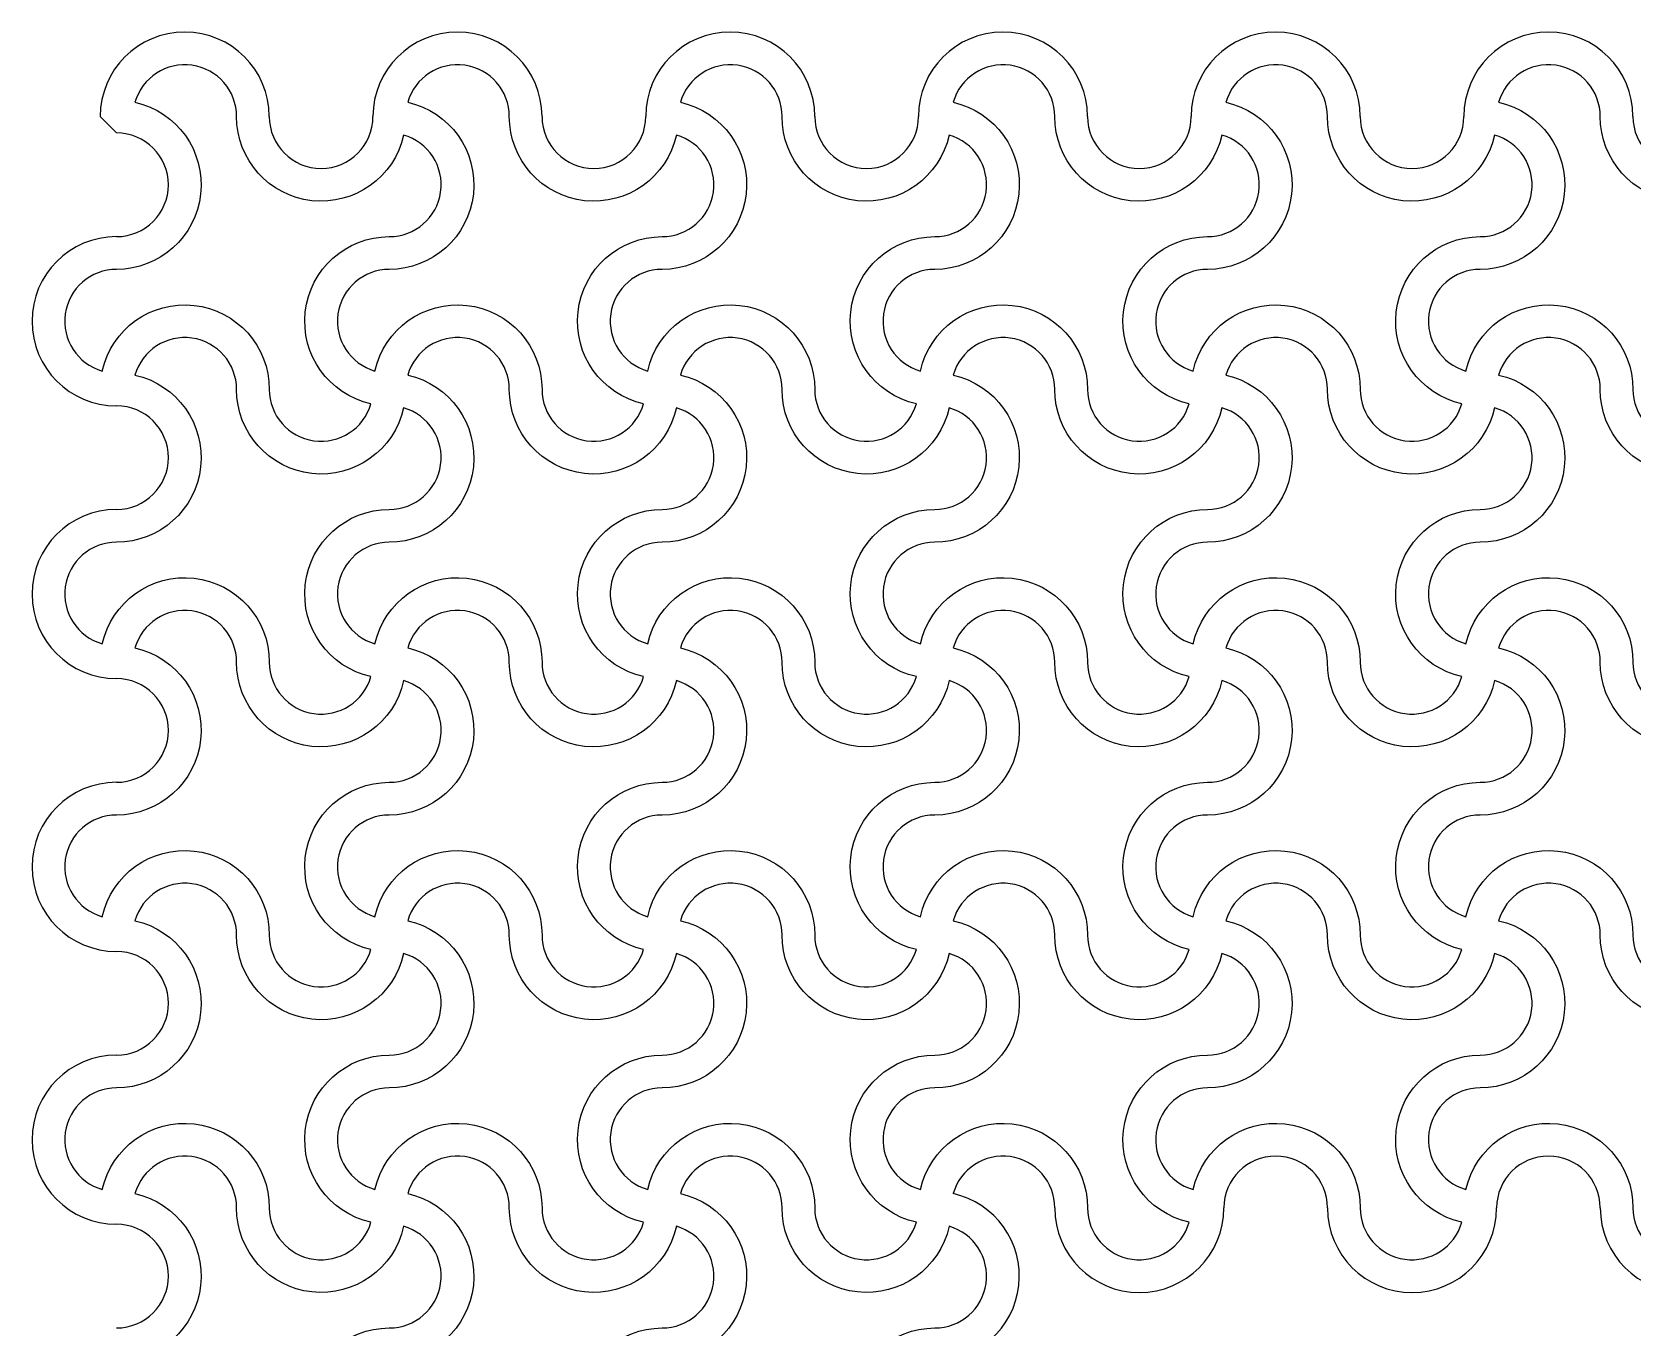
# Model space of a CAD drawing. Header units: millimetres. Extents: x 24 to 345, y 12 to 201.
# Drawn here: x 65.871 to 68.219, y 45.718 to 47.618 of the extents above; entities that cross this region are included whole.
import ezdxf

# ---------------------------------------------------------------- set-up
doc = ezdxf.new("R2010")
doc.units = ezdxf.units.MM
doc.header["$MEASUREMENT"] = 0
doc.layers.add('5th metal (rf+ground)', color=240, linetype='Continuous')

msp = doc.modelspace()

# ---------------------------------------------------------------- linework, layer by layer
at = {"layer": '5th metal (rf+ground)'}
msp.add_line((65.9713, 47.49421), (65.9953, 47.47021), dxfattribs=at)
msp.add_line((65.9713, 47.49421), (65.9953, 47.47021), dxfattribs=at)
msp.add_line((65.9713, 47.49421), (65.9953, 47.47021), dxfattribs=at)
msp.add_line((65.9713, 47.49421), (65.9953, 47.47021), dxfattribs=at)
for points in [[(66.41633, 47.46724, -0.8959788), (66.1713, 47.49421, 0.8687853), (66.02227, 47.51524, -0.8959788), (65.9953, 47.27021, 0.8687853), (65.97427, 47.12118, -0.8959788), (66.2193, 47.09421, 0.8687853), (66.36833, 47.07318, -0.8959788), (66.3953, 47.31821, 0.8687853)], [(66.41633, 47.46724, -0.8959788), (66.1713, 47.49421, 0.8687853), (66.02227, 47.51524, -0.8959788), (65.9953, 47.27021, 0.8687853), (65.97427, 47.12118, -0.8959788), (66.2193, 47.09421, 0.8687853), (66.36833, 47.07318, -0.8959788), (66.3953, 47.31821, 0.8687853)], [(66.41633, 47.46724, -0.8959788), (66.1713, 47.49421, 0.8687853), (66.02227, 47.51524, -0.8959788), (65.9953, 47.27021, 0.8687853), (65.97427, 47.12118, -0.8959788), (66.2193, 47.09421, 0.8687853), (66.36833, 47.07318, -0.8959788), (66.3953, 47.31821, 0.8687853)], [(66.41633, 47.46724, -0.8959788), (66.1713, 47.49421, 0.8687853), (66.02227, 47.51524, -0.8959788), (65.9953, 47.27021, 0.8687853), (65.97427, 47.12118, -0.8959788), (66.2193, 47.09421, 0.8687853), (66.36833, 47.07318, -0.8959788), (66.3953, 47.31821, 0.8687853)], [(66.81633, 47.46724, -0.8959788), (66.5713, 47.49421, 0.8687853), (66.42227, 47.51524, -0.8959788), (66.3953, 47.27021, 0.8687853), (66.37427, 47.12118, -0.8959788), (66.6193, 47.09421, 0.8687853), (66.76833, 47.07318, -0.8959788), (66.7953, 47.31821, 0.8687853)], [(66.81633, 47.46724, -0.8959788), (66.5713, 47.49421, 0.8687853), (66.42227, 47.51524, -0.8959788), (66.3953, 47.27021, 0.8687853), (66.37427, 47.12118, -0.8959788), (66.6193, 47.09421, 0.8687853), (66.76833, 47.07318, -0.8959788), (66.7953, 47.31821, 0.8687853)], [(66.81633, 47.46724, -0.8959788), (66.5713, 47.49421, 0.8687853), (66.42227, 47.51524, -0.8959788), (66.3953, 47.27021, 0.8687853), (66.37427, 47.12118, -0.8959788), (66.6193, 47.09421, 0.8687853), (66.76833, 47.07318, -0.8959788), (66.7953, 47.31821, 0.8687853)], [(66.81633, 47.46724, -0.8959788), (66.5713, 47.49421, 0.8687853), (66.42227, 47.51524, -0.8959788), (66.3953, 47.27021, 0.8687853), (66.37427, 47.12118, -0.8959788), (66.6193, 47.09421, 0.8687853), (66.76833, 47.07318, -0.8959788), (66.7953, 47.31821, 0.8687853)], [(67.21633, 47.46724, -0.8959788), (66.9713, 47.49421, 0.8687853), (66.82227, 47.51524, -0.8959788), (66.7953, 47.27021, 0.8687853), (66.77427, 47.12118, -0.8959788), (67.0193, 47.09421, 0.8687853), (67.16833, 47.07318, -0.8959788), (67.1953, 47.31821, 0.8687853)], [(67.21633, 47.46724, -0.8959788), (66.9713, 47.49421, 0.8687853), (66.82227, 47.51524, -0.8959788), (66.7953, 47.27021, 0.8687853), (66.77427, 47.12118, -0.8959788), (67.0193, 47.09421, 0.8687853), (67.16833, 47.07318, -0.8959788), (67.1953, 47.31821, 0.8687853)], [(67.21633, 47.46724, -0.8959788), (66.9713, 47.49421, 0.8687853), (66.82227, 47.51524, -0.8959788), (66.7953, 47.27021, 0.8687853), (66.77427, 47.12118, -0.8959788), (67.0193, 47.09421, 0.8687853), (67.16833, 47.07318, -0.8959788), (67.1953, 47.31821, 0.8687853)], [(67.21633, 47.46724, -0.8959788), (66.9713, 47.49421, 0.8687853), (66.82227, 47.51524, -0.8959788), (66.7953, 47.27021, 0.8687853), (66.77427, 47.12118, -0.8959788), (67.0193, 47.09421, 0.8687853), (67.16833, 47.07318, -0.8959788), (67.1953, 47.31821, 0.8687853)], [(67.61633, 47.46724, -0.8959788), (67.3713, 47.49421, 0.8687853), (67.22227, 47.51524, -0.8959788), (67.1953, 47.27021, 0.8687853), (67.17427, 47.12118, -0.8959788), (67.4193, 47.09421, 0.8687853), (67.56833, 47.07318, -0.8959788), (67.5953, 47.31821, 0.8687853)], [(67.61633, 47.46724, -0.8959788), (67.3713, 47.49421, 0.8687853), (67.22227, 47.51524, -0.8959788), (67.1953, 47.27021, 0.8687853), (67.17427, 47.12118, -0.8959788), (67.4193, 47.09421, 0.8687853), (67.56833, 47.07318, -0.8959788), (67.5953, 47.31821, 0.8687853)], [(67.61633, 47.46724, -0.8959788), (67.3713, 47.49421, 0.8687853), (67.22227, 47.51524, -0.8959788), (67.1953, 47.27021, 0.8687853), (67.17427, 47.12118, -0.8959788), (67.4193, 47.09421, 0.8687853), (67.56833, 47.07318, -0.8959788), (67.5953, 47.31821, 0.8687853)], [(67.61633, 47.46724, -0.8959788), (67.3713, 47.49421, 0.8687853), (67.22227, 47.51524, -0.8959788), (67.1953, 47.27021, 0.8687853), (67.17427, 47.12118, -0.8959788), (67.4193, 47.09421, 0.8687853), (67.56833, 47.07318, -0.8959788), (67.5953, 47.31821, 0.8687853)], [(68.01633, 47.46724, -0.8959788), (67.7713, 47.49421, 0.8687853), (67.62227, 47.51524, -0.8959788), (67.5953, 47.27021, 0.8687853), (67.57427, 47.12118, -0.8959788), (67.8193, 47.09421, 0.8687853), (67.96833, 47.07318, -0.8959788), (67.9953, 47.31821, 0.8687853)], [(68.01633, 47.46724, -0.8959788), (67.7713, 47.49421, 0.8687853), (67.62227, 47.51524, -0.8959788), (67.5953, 47.27021, 0.8687853), (67.57427, 47.12118, -0.8959788), (67.8193, 47.09421, 0.8687853), (67.96833, 47.07318, -0.8959788), (67.9953, 47.31821, 0.8687853)], [(68.01633, 47.46724, -0.8959788), (67.7713, 47.49421, 0.8687853), (67.62227, 47.51524, -0.8959788), (67.5953, 47.27021, 0.8687853), (67.57427, 47.12118, -0.8959788), (67.8193, 47.09421, 0.8687853), (67.96833, 47.07318, -0.8959788), (67.9953, 47.31821, 0.8687853)], [(68.01633, 47.46724, -0.8959788), (67.7713, 47.49421, 0.8687853), (67.62227, 47.51524, -0.8959788), (67.5953, 47.27021, 0.8687853), (67.57427, 47.12118, -0.8959788), (67.8193, 47.09421, 0.8687853), (67.96833, 47.07318, -0.8959788), (67.9953, 47.31821, 0.8687853)], [(68.41633, 47.46724, -0.8959788), (68.1713, 47.49421, 0.8687853), (68.02227, 47.51524, -0.8959788), (67.9953, 47.27021, 0.8687853), (67.97427, 47.12118, -0.8959788), (68.2193, 47.09421, 0.8687853), (68.36833, 47.07318, -0.8959788), (68.3953, 47.31821, 0.8687853)], [(68.41633, 47.46724, -0.8959788), (68.1713, 47.49421, 0.8687853), (68.02227, 47.51524, -0.8959788), (67.9953, 47.27021, 0.8687853), (67.97427, 47.12118, -0.8959788), (68.2193, 47.09421, 0.8687853), (68.36833, 47.07318, -0.8959788), (68.3953, 47.31821, 0.8687853)], [(68.41633, 47.46724, -0.8959788), (68.1713, 47.49421, 0.8687853), (68.02227, 47.51524, -0.8959788), (67.9953, 47.27021, 0.8687853), (67.97427, 47.12118, -0.8959788), (68.2193, 47.09421, 0.8687853), (68.36833, 47.07318, -0.8959788), (68.3953, 47.31821, 0.8687853)], [(68.41633, 47.46724, -0.8959788), (68.1713, 47.49421, 0.8687853), (68.02227, 47.51524, -0.8959788), (67.9953, 47.27021, 0.8687853), (67.97427, 47.12118, -0.8959788), (68.2193, 47.09421, 0.8687853), (68.36833, 47.07318, -0.8959788), (68.3953, 47.31821, 0.8687853)], [(66.41633, 47.06724, -0.8959788), (66.1713, 47.09421, 0.8687853), (66.02227, 47.11524, -0.8959788), (65.9953, 46.87021, 0.8687853), (65.97427, 46.72118, -0.8959788), (66.2193, 46.69421, 0.8687853), (66.36833, 46.67318, -0.8959788), (66.3953, 46.91821, 0.8687853)], [(66.41633, 47.06724, -0.8959788), (66.1713, 47.09421, 0.8687853), (66.02227, 47.11524, -0.8959788), (65.9953, 46.87021, 0.8687853), (65.97427, 46.72118, -0.8959788), (66.2193, 46.69421, 0.8687853), (66.36833, 46.67318, -0.8959788), (66.3953, 46.91821, 0.8687853)], [(66.41633, 47.06724, -0.8959788), (66.1713, 47.09421, 0.8687853), (66.02227, 47.11524, -0.8959788), (65.9953, 46.87021, 0.8687853), (65.97427, 46.72118, -0.8959788), (66.2193, 46.69421, 0.8687853), (66.36833, 46.67318, -0.8959788), (66.3953, 46.91821, 0.8687853)], [(66.41633, 47.06724, -0.8959788), (66.1713, 47.09421, 0.8687853), (66.02227, 47.11524, -0.8959788), (65.9953, 46.87021, 0.8687853), (65.97427, 46.72118, -0.8959788), (66.2193, 46.69421, 0.8687853), (66.36833, 46.67318, -0.8959788), (66.3953, 46.91821, 0.8687853)], [(66.81633, 47.06724, -0.8959788), (66.5713, 47.09421, 0.8687853), (66.42227, 47.11524, -0.8959788), (66.3953, 46.87021, 0.8687853), (66.37427, 46.72118, -0.8959788), (66.6193, 46.69421, 0.8687853), (66.76833, 46.67318, -0.8959788), (66.7953, 46.91821, 0.8687853)], [(66.81633, 47.06724, -0.8959788), (66.5713, 47.09421, 0.8687853), (66.42227, 47.11524, -0.8959788), (66.3953, 46.87021, 0.8687853), (66.37427, 46.72118, -0.8959788), (66.6193, 46.69421, 0.8687853), (66.76833, 46.67318, -0.8959788), (66.7953, 46.91821, 0.8687853)], [(66.81633, 47.06724, -0.8959788), (66.5713, 47.09421, 0.8687853), (66.42227, 47.11524, -0.8959788), (66.3953, 46.87021, 0.8687853), (66.37427, 46.72118, -0.8959788), (66.6193, 46.69421, 0.8687853), (66.76833, 46.67318, -0.8959788), (66.7953, 46.91821, 0.8687853)], [(66.81633, 47.06724, -0.8959788), (66.5713, 47.09421, 0.8687853), (66.42227, 47.11524, -0.8959788), (66.3953, 46.87021, 0.8687853), (66.37427, 46.72118, -0.8959788), (66.6193, 46.69421, 0.8687853), (66.76833, 46.67318, -0.8959788), (66.7953, 46.91821, 0.8687853)], [(67.21633, 47.06724, -0.8959788), (66.9713, 47.09421, 0.8687853), (66.82227, 47.11524, -0.8959788), (66.7953, 46.87021, 0.8687853), (66.77427, 46.72118, -0.8959788), (67.0193, 46.69421, 0.8687853), (67.16833, 46.67318, -0.8959788), (67.1953, 46.91821, 0.8687853)], [(67.21633, 47.06724, -0.8959788), (66.9713, 47.09421, 0.8687853), (66.82227, 47.11524, -0.8959788), (66.7953, 46.87021, 0.8687853), (66.77427, 46.72118, -0.8959788), (67.0193, 46.69421, 0.8687853), (67.16833, 46.67318, -0.8959788), (67.1953, 46.91821, 0.8687853)], [(67.21633, 47.06724, -0.8959788), (66.9713, 47.09421, 0.8687853), (66.82227, 47.11524, -0.8959788), (66.7953, 46.87021, 0.8687853), (66.77427, 46.72118, -0.8959788), (67.0193, 46.69421, 0.8687853), (67.16833, 46.67318, -0.8959788), (67.1953, 46.91821, 0.8687853)], [(67.21633, 47.06724, -0.8959788), (66.9713, 47.09421, 0.8687853), (66.82227, 47.11524, -0.8959788), (66.7953, 46.87021, 0.8687853), (66.77427, 46.72118, -0.8959788), (67.0193, 46.69421, 0.8687853), (67.16833, 46.67318, -0.8959788), (67.1953, 46.91821, 0.8687853)], [(67.61633, 47.06724, -0.8959788), (67.3713, 47.09421, 0.8687853), (67.22227, 47.11524, -0.8959788), (67.1953, 46.87021, 0.8687853), (67.17427, 46.72118, -0.8959788), (67.4193, 46.69421, 0.8687853), (67.56833, 46.67318, -0.8959788), (67.5953, 46.91821, 0.8687853)], [(67.61633, 47.06724, -0.8959788), (67.3713, 47.09421, 0.8687853), (67.22227, 47.11524, -0.8959788), (67.1953, 46.87021, 0.8687853), (67.17427, 46.72118, -0.8959788), (67.4193, 46.69421, 0.8687853), (67.56833, 46.67318, -0.8959788), (67.5953, 46.91821, 0.8687853)], [(67.61633, 47.06724, -0.8959788), (67.3713, 47.09421, 0.8687853), (67.22227, 47.11524, -0.8959788), (67.1953, 46.87021, 0.8687853), (67.17427, 46.72118, -0.8959788), (67.4193, 46.69421, 0.8687853), (67.56833, 46.67318, -0.8959788), (67.5953, 46.91821, 0.8687853)], [(67.61633, 47.06724, -0.8959788), (67.3713, 47.09421, 0.8687853), (67.22227, 47.11524, -0.8959788), (67.1953, 46.87021, 0.8687853), (67.17427, 46.72118, -0.8959788), (67.4193, 46.69421, 0.8687853), (67.56833, 46.67318, -0.8959788), (67.5953, 46.91821, 0.8687853)], [(68.01633, 47.06724, -0.8959788), (67.7713, 47.09421, 0.8687853), (67.62227, 47.11524, -0.8959788), (67.5953, 46.87021, 0.8687853), (67.57427, 46.72118, -0.8959788), (67.8193, 46.69421, 0.8687853), (67.96833, 46.67318, -0.8959788), (67.9953, 46.91821, 0.8687853)], [(68.01633, 47.06724, -0.8959788), (67.7713, 47.09421, 0.8687853), (67.62227, 47.11524, -0.8959788), (67.5953, 46.87021, 0.8687853), (67.57427, 46.72118, -0.8959788), (67.8193, 46.69421, 0.8687853), (67.96833, 46.67318, -0.8959788), (67.9953, 46.91821, 0.8687853)], [(68.01633, 47.06724, -0.8959788), (67.7713, 47.09421, 0.8687853), (67.62227, 47.11524, -0.8959788), (67.5953, 46.87021, 0.8687853), (67.57427, 46.72118, -0.8959788), (67.8193, 46.69421, 0.8687853), (67.96833, 46.67318, -0.8959788), (67.9953, 46.91821, 0.8687853)], [(68.01633, 47.06724, -0.8959788), (67.7713, 47.09421, 0.8687853), (67.62227, 47.11524, -0.8959788), (67.5953, 46.87021, 0.8687853), (67.57427, 46.72118, -0.8959788), (67.8193, 46.69421, 0.8687853), (67.96833, 46.67318, -0.8959788), (67.9953, 46.91821, 0.8687853)], [(68.41633, 47.06724, -0.8959788), (68.1713, 47.09421, 0.8687853), (68.02227, 47.11524, -0.8959788), (67.9953, 46.87021, 0.8687853), (67.97427, 46.72118, -0.8959788), (68.2193, 46.69421, 0.8687853), (68.36833, 46.67318, -0.8959788), (68.3953, 46.91821, 0.8687853)], [(68.41633, 47.06724, -0.8959788), (68.1713, 47.09421, 0.8687853), (68.02227, 47.11524, -0.8959788), (67.9953, 46.87021, 0.8687853), (67.97427, 46.72118, -0.8959788), (68.2193, 46.69421, 0.8687853), (68.36833, 46.67318, -0.8959788), (68.3953, 46.91821, 0.8687853)], [(68.41633, 47.06724, -0.8959788), (68.1713, 47.09421, 0.8687853), (68.02227, 47.11524, -0.8959788), (67.9953, 46.87021, 0.8687853), (67.97427, 46.72118, -0.8959788), (68.2193, 46.69421, 0.8687853), (68.36833, 46.67318, -0.8959788), (68.3953, 46.91821, 0.8687853)], [(68.41633, 47.06724, -0.8959788), (68.1713, 47.09421, 0.8687853), (68.02227, 47.11524, -0.8959788), (67.9953, 46.87021, 0.8687853), (67.97427, 46.72118, -0.8959788), (68.2193, 46.69421, 0.8687853), (68.36833, 46.67318, -0.8959788), (68.3953, 46.91821, 0.8687853)], [(66.41633, 46.66724, -0.8959788), (66.1713, 46.69421, 0.8687853), (66.02227, 46.71524, -0.8959788), (65.9953, 46.47021, 0.8687853), (65.97427, 46.32118, -0.8959788), (66.2193, 46.29421, 0.8687853), (66.36833, 46.27318, -0.8959788), (66.3953, 46.51821, 0.8687853)], [(66.41633, 46.66724, -0.8959788), (66.1713, 46.69421, 0.8687853), (66.02227, 46.71524, -0.8959788), (65.9953, 46.47021, 0.8687853), (65.97427, 46.32118, -0.8959788), (66.2193, 46.29421, 0.8687853), (66.36833, 46.27318, -0.8959788), (66.3953, 46.51821, 0.8687853)], [(66.41633, 46.66724, -0.8959788), (66.1713, 46.69421, 0.8687853), (66.02227, 46.71524, -0.8959788), (65.9953, 46.47021, 0.8687853), (65.97427, 46.32118, -0.8959788), (66.2193, 46.29421, 0.8687853), (66.36833, 46.27318, -0.8959788), (66.3953, 46.51821, 0.8687853)], [(66.41633, 46.66724, -0.8959788), (66.1713, 46.69421, 0.8687853), (66.02227, 46.71524, -0.8959788), (65.9953, 46.47021, 0.8687853), (65.97427, 46.32118, -0.8959788), (66.2193, 46.29421, 0.8687853), (66.36833, 46.27318, -0.8959788), (66.3953, 46.51821, 0.8687853)], [(66.81633, 46.66724, -0.8959788), (66.5713, 46.69421, 0.8687853), (66.42227, 46.71524, -0.8959788), (66.3953, 46.47021, 0.8687853), (66.37427, 46.32118, -0.8959788), (66.6193, 46.29421, 0.8687853), (66.76833, 46.27318, -0.8959788), (66.7953, 46.51821, 0.8687853)], [(66.81633, 46.66724, -0.8959788), (66.5713, 46.69421, 0.8687853), (66.42227, 46.71524, -0.8959788), (66.3953, 46.47021, 0.8687853), (66.37427, 46.32118, -0.8959788), (66.6193, 46.29421, 0.8687853), (66.76833, 46.27318, -0.8959788), (66.7953, 46.51821, 0.8687853)], [(66.81633, 46.66724, -0.8959788), (66.5713, 46.69421, 0.8687853), (66.42227, 46.71524, -0.8959788), (66.3953, 46.47021, 0.8687853), (66.37427, 46.32118, -0.8959788), (66.6193, 46.29421, 0.8687853), (66.76833, 46.27318, -0.8959788), (66.7953, 46.51821, 0.8687853)], [(66.81633, 46.66724, -0.8959788), (66.5713, 46.69421, 0.8687853), (66.42227, 46.71524, -0.8959788), (66.3953, 46.47021, 0.8687853), (66.37427, 46.32118, -0.8959788), (66.6193, 46.29421, 0.8687853), (66.76833, 46.27318, -0.8959788), (66.7953, 46.51821, 0.8687853)], [(67.21633, 46.66724, -0.8959788), (66.9713, 46.69421, 0.8687853), (66.82227, 46.71524, -0.8959788), (66.7953, 46.47021, 0.8687853), (66.77427, 46.32118, -0.8959788), (67.0193, 46.29421, 0.8687853), (67.16833, 46.27318, -0.8959788), (67.1953, 46.51821, 0.8687853)], [(67.21633, 46.66724, -0.8959788), (66.9713, 46.69421, 0.8687853), (66.82227, 46.71524, -0.8959788), (66.7953, 46.47021, 0.8687853), (66.77427, 46.32118, -0.8959788), (67.0193, 46.29421, 0.8687853), (67.16833, 46.27318, -0.8959788), (67.1953, 46.51821, 0.8687853)], [(67.21633, 46.66724, -0.8959788), (66.9713, 46.69421, 0.8687853), (66.82227, 46.71524, -0.8959788), (66.7953, 46.47021, 0.8687853), (66.77427, 46.32118, -0.8959788), (67.0193, 46.29421, 0.8687853), (67.16833, 46.27318, -0.8959788), (67.1953, 46.51821, 0.8687853)], [(67.21633, 46.66724, -0.8959788), (66.9713, 46.69421, 0.8687853), (66.82227, 46.71524, -0.8959788), (66.7953, 46.47021, 0.8687853), (66.77427, 46.32118, -0.8959788), (67.0193, 46.29421, 0.8687853), (67.16833, 46.27318, -0.8959788), (67.1953, 46.51821, 0.8687853)], [(67.61633, 46.66724, -0.8959788), (67.3713, 46.69421, 0.8687853), (67.22227, 46.71524, -0.8959788), (67.1953, 46.47021, 0.8687853), (67.17427, 46.32118, -0.8959788), (67.4193, 46.29421, 0.8687853), (67.56833, 46.27318, -0.8959788), (67.5953, 46.51821, 0.8687853)], [(67.61633, 46.66724, -0.8959788), (67.3713, 46.69421, 0.8687853), (67.22227, 46.71524, -0.8959788), (67.1953, 46.47021, 0.8687853), (67.17427, 46.32118, -0.8959788), (67.4193, 46.29421, 0.8687853), (67.56833, 46.27318, -0.8959788), (67.5953, 46.51821, 0.8687853)], [(67.61633, 46.66724, -0.8959788), (67.3713, 46.69421, 0.8687853), (67.22227, 46.71524, -0.8959788), (67.1953, 46.47021, 0.8687853), (67.17427, 46.32118, -0.8959788), (67.4193, 46.29421, 0.8687853), (67.56833, 46.27318, -0.8959788), (67.5953, 46.51821, 0.8687853)], [(67.61633, 46.66724, -0.8959788), (67.3713, 46.69421, 0.8687853), (67.22227, 46.71524, -0.8959788), (67.1953, 46.47021, 0.8687853), (67.17427, 46.32118, -0.8959788), (67.4193, 46.29421, 0.8687853), (67.56833, 46.27318, -0.8959788), (67.5953, 46.51821, 0.8687853)], [(68.01633, 46.66724, -0.8959788), (67.7713, 46.69421, 0.8687853), (67.62227, 46.71524, -0.8959788), (67.5953, 46.47021, 0.8687853), (67.57427, 46.32118, -0.8959788), (67.8193, 46.29421, 0.8687853), (67.96833, 46.27318, -0.8959788), (67.9953, 46.51821, 0.8687853)], [(68.01633, 46.66724, -0.8959788), (67.7713, 46.69421, 0.8687853), (67.62227, 46.71524, -0.8959788), (67.5953, 46.47021, 0.8687853), (67.57427, 46.32118, -0.8959788), (67.8193, 46.29421, 0.8687853), (67.96833, 46.27318, -0.8959788), (67.9953, 46.51821, 0.8687853)], [(68.01633, 46.66724, -0.8959788), (67.7713, 46.69421, 0.8687853), (67.62227, 46.71524, -0.8959788), (67.5953, 46.47021, 0.8687853), (67.57427, 46.32118, -0.8959788), (67.8193, 46.29421, 0.8687853), (67.96833, 46.27318, -0.8959788), (67.9953, 46.51821, 0.8687853)], [(68.01633, 46.66724, -0.8959788), (67.7713, 46.69421, 0.8687853), (67.62227, 46.71524, -0.8959788), (67.5953, 46.47021, 0.8687853), (67.57427, 46.32118, -0.8959788), (67.8193, 46.29421, 0.8687853), (67.96833, 46.27318, -0.8959788), (67.9953, 46.51821, 0.8687853)], [(68.41633, 46.66724, -0.8959788), (68.1713, 46.69421, 0.8687853), (68.02227, 46.71524, -0.8959788), (67.9953, 46.47021, 0.8687853), (67.97427, 46.32118, -0.8959788), (68.2193, 46.29421, 0.8687853), (68.36833, 46.27318, -0.8959788), (68.3953, 46.51821, 0.8687853)], [(68.41633, 46.66724, -0.8959788), (68.1713, 46.69421, 0.8687853), (68.02227, 46.71524, -0.8959788), (67.9953, 46.47021, 0.8687853), (67.97427, 46.32118, -0.8959788), (68.2193, 46.29421, 0.8687853), (68.36833, 46.27318, -0.8959788), (68.3953, 46.51821, 0.8687853)], [(68.41633, 46.66724, -0.8959788), (68.1713, 46.69421, 0.8687853), (68.02227, 46.71524, -0.8959788), (67.9953, 46.47021, 0.8687853), (67.97427, 46.32118, -0.8959788), (68.2193, 46.29421, 0.8687853), (68.36833, 46.27318, -0.8959788), (68.3953, 46.51821, 0.8687853)], [(68.41633, 46.66724, -0.8959788), (68.1713, 46.69421, 0.8687853), (68.02227, 46.71524, -0.8959788), (67.9953, 46.47021, 0.8687853), (67.97427, 46.32118, -0.8959788), (68.2193, 46.29421, 0.8687853), (68.36833, 46.27318, -0.8959788), (68.3953, 46.51821, 0.8687853)], [(66.41633, 46.26724, -0.8959788), (66.1713, 46.29421, 0.8687853), (66.02227, 46.31524, -0.8959788), (65.9953, 46.07021, 0.8687853), (65.97427, 45.92118, -0.8959788), (66.2193, 45.89421, 0.8687853), (66.36833, 45.87318, -0.8959788), (66.3953, 46.11821, 0.8687853)], [(66.41633, 46.26724, -0.8959788), (66.1713, 46.29421, 0.8687853), (66.02227, 46.31524, -0.8959788), (65.9953, 46.07021, 0.8687853), (65.97427, 45.92118, -0.8959788), (66.2193, 45.89421, 0.8687853), (66.36833, 45.87318, -0.8959788), (66.3953, 46.11821, 0.8687853)], [(66.41633, 46.26724, -0.8959788), (66.1713, 46.29421, 0.8687853), (66.02227, 46.31524, -0.8959788), (65.9953, 46.07021, 0.8687853), (65.97427, 45.92118, -0.8959788), (66.2193, 45.89421, 0.8687853), (66.36833, 45.87318, -0.8959788), (66.3953, 46.11821, 0.8687853)], [(66.41633, 46.26724, -0.8959788), (66.1713, 46.29421, 0.8687853), (66.02227, 46.31524, -0.8959788), (65.9953, 46.07021, 0.8687853), (65.97427, 45.92118, -0.8959788), (66.2193, 45.89421, 0.8687853), (66.36833, 45.87318, -0.8959788), (66.3953, 46.11821, 0.8687853)], [(66.81633, 46.26724, -0.8959788), (66.5713, 46.29421, 0.8687853), (66.42227, 46.31524, -0.8959788), (66.3953, 46.07021, 0.8687853), (66.37427, 45.92118, -0.8959788), (66.6193, 45.89421, 0.8687853), (66.76833, 45.87318, -0.8959788), (66.7953, 46.11821, 0.8687853)], [(66.81633, 46.26724, -0.8959788), (66.5713, 46.29421, 0.8687853), (66.42227, 46.31524, -0.8959788), (66.3953, 46.07021, 0.8687853), (66.37427, 45.92118, -0.8959788), (66.6193, 45.89421, 0.8687853), (66.76833, 45.87318, -0.8959788), (66.7953, 46.11821, 0.8687853)], [(66.81633, 46.26724, -0.8959788), (66.5713, 46.29421, 0.8687853), (66.42227, 46.31524, -0.8959788), (66.3953, 46.07021, 0.8687853), (66.37427, 45.92118, -0.8959788), (66.6193, 45.89421, 0.8687853), (66.76833, 45.87318, -0.8959788), (66.7953, 46.11821, 0.8687853)], [(66.81633, 46.26724, -0.8959788), (66.5713, 46.29421, 0.8687853), (66.42227, 46.31524, -0.8959788), (66.3953, 46.07021, 0.8687853), (66.37427, 45.92118, -0.8959788), (66.6193, 45.89421, 0.8687853), (66.76833, 45.87318, -0.8959788), (66.7953, 46.11821, 0.8687853)], [(67.21633, 46.26724, -0.8959788), (66.9713, 46.29421, 0.8687853), (66.82227, 46.31524, -0.8959788), (66.7953, 46.07021, 0.8687853), (66.77427, 45.92118, -0.8959788), (67.0193, 45.89421, 0.8687853), (67.16833, 45.87318, -0.8959788), (67.1953, 46.11821, 0.8687853)], [(67.21633, 46.26724, -0.8959788), (66.9713, 46.29421, 0.8687853), (66.82227, 46.31524, -0.8959788), (66.7953, 46.07021, 0.8687853), (66.77427, 45.92118, -0.8959788), (67.0193, 45.89421, 0.8687853), (67.16833, 45.87318, -0.8959788), (67.1953, 46.11821, 0.8687853)], [(67.21633, 46.26724, -0.8959788), (66.9713, 46.29421, 0.8687853), (66.82227, 46.31524, -0.8959788), (66.7953, 46.07021, 0.8687853), (66.77427, 45.92118, -0.8959788), (67.0193, 45.89421, 0.8687853), (67.16833, 45.87318, -0.8959788), (67.1953, 46.11821, 0.8687853)], [(67.21633, 46.26724, -0.8959788), (66.9713, 46.29421, 0.8687853), (66.82227, 46.31524, -0.8959788), (66.7953, 46.07021, 0.8687853), (66.77427, 45.92118, -0.8959788), (67.0193, 45.89421, 0.8687853), (67.16833, 45.87318, -0.8959788), (67.1953, 46.11821, 0.8687853)], [(67.61633, 46.26724, -0.8959788), (67.3713, 46.29421, 0.8687853), (67.22227, 46.31524, -0.8959788), (67.1953, 46.07021, 0.8687853), (67.17427, 45.92118, -0.8959788), (67.4193, 45.89421, 0.8687853), (67.56833, 45.87318, -0.8959788), (67.5953, 46.11821, 0.8687853)], [(67.61633, 46.26724, -0.8959788), (67.3713, 46.29421, 0.8687853), (67.22227, 46.31524, -0.8959788), (67.1953, 46.07021, 0.8687853), (67.17427, 45.92118, -0.8959788), (67.4193, 45.89421, 0.8687853), (67.56833, 45.87318, -0.8959788), (67.5953, 46.11821, 0.8687853)], [(67.61633, 46.26724, -0.8959788), (67.3713, 46.29421, 0.8687853), (67.22227, 46.31524, -0.8959788), (67.1953, 46.07021, 0.8687853), (67.17427, 45.92118, -0.8959788), (67.4193, 45.89421, 0.8687853), (67.56833, 45.87318, -0.8959788), (67.5953, 46.11821, 0.8687853)], [(67.61633, 46.26724, -0.8959788), (67.3713, 46.29421, 0.8687853), (67.22227, 46.31524, -0.8959788), (67.1953, 46.07021, 0.8687853), (67.17427, 45.92118, -0.8959788), (67.4193, 45.89421, 0.8687853), (67.56833, 45.87318, -0.8959788), (67.5953, 46.11821, 0.8687853)], [(68.01633, 46.26724, -0.8959788), (67.7713, 46.29421, 0.8687853), (67.62227, 46.31524, -0.8959788), (67.5953, 46.07021, 0.8687853), (67.57427, 45.92118, -0.8959788), (67.8193, 45.89421, 0.8687853), (67.96833, 45.87318, -0.8959788), (67.9953, 46.11821, 0.8687853)], [(68.01633, 46.26724, -0.8959788), (67.7713, 46.29421, 0.8687853), (67.62227, 46.31524, -0.8959788), (67.5953, 46.07021, 0.8687853), (67.57427, 45.92118, -0.8959788), (67.8193, 45.89421, 0.8687853), (67.96833, 45.87318, -0.8959788), (67.9953, 46.11821, 0.8687853)], [(68.01633, 46.26724, -0.8959788), (67.7713, 46.29421, 0.8687853), (67.62227, 46.31524, -0.8959788), (67.5953, 46.07021, 0.8687853), (67.57427, 45.92118, -0.8959788), (67.8193, 45.89421, 0.8687853), (67.96833, 45.87318, -0.8959788), (67.9953, 46.11821, 0.8687853)], [(68.01633, 46.26724, -0.8959788), (67.7713, 46.29421, 0.8687853), (67.62227, 46.31524, -0.8959788), (67.5953, 46.07021, 0.8687853), (67.57427, 45.92118, -0.8959788), (67.8193, 45.89421, 0.8687853), (67.96833, 45.87318, -0.8959788), (67.9953, 46.11821, 0.8687853)], [(68.41633, 46.26724, -0.8959788), (68.1713, 46.29421, 0.8687853), (68.02227, 46.31524, -0.8959788), (67.9953, 46.07021, 0.8687853), (67.97427, 45.92118, -0.8959788), (68.2193, 45.89421, 0.8687853), (68.36833, 45.87318, -0.8959788), (68.3953, 46.11821, 0.8687853)], [(68.41633, 46.26724, -0.8959788), (68.1713, 46.29421, 0.8687853), (68.02227, 46.31524, -0.8959788), (67.9953, 46.07021, 0.8687853), (67.97427, 45.92118, -0.8959788), (68.2193, 45.89421, 0.8687853), (68.36833, 45.87318, -0.8959788), (68.3953, 46.11821, 0.8687853)], [(68.41633, 46.26724, -0.8959788), (68.1713, 46.29421, 0.8687853), (68.02227, 46.31524, -0.8959788), (67.9953, 46.07021, 0.8687853), (67.97427, 45.92118, -0.8959788), (68.2193, 45.89421, 0.8687853), (68.36833, 45.87318, -0.8959788), (68.3953, 46.11821, 0.8687853)], [(68.41633, 46.26724, -0.8959788), (68.1713, 46.29421, 0.8687853), (68.02227, 46.31524, -0.8959788), (67.9953, 46.07021, 0.8687853), (67.97427, 45.92118, -0.8959788), (68.2193, 45.89421, 0.8687853), (68.36833, 45.87318, -0.8959788), (68.3953, 46.11821, 0.8687853)], [(66.41633, 45.86724, -0.8959788), (66.1713, 45.89421, 0.8687853), (66.02227, 45.91524, -0.8959788), (65.9953, 45.67021, 0.8687853), (65.97427, 45.52118, -0.8959788), (66.2193, 45.49421, 0.8687853), (66.36833, 45.47318, -0.8959788), (66.3953, 45.71821, 0.8687853)], [(66.41633, 45.86724, -0.8959788), (66.1713, 45.89421, 0.8687853), (66.02227, 45.91524, -0.8959788), (65.9953, 45.67021, 0.8687853), (65.97427, 45.52118, -0.8959788), (66.2193, 45.49421, 0.8687853), (66.36833, 45.47318, -0.8959788), (66.3953, 45.71821, 0.8687853)], [(66.41633, 45.86724, -0.8959788), (66.1713, 45.89421, 0.8687853), (66.02227, 45.91524, -0.8959788), (65.9953, 45.67021, 0.8687853), (65.97427, 45.52118, -0.8959788), (66.2193, 45.49421, 0.8687853), (66.36833, 45.47318, -0.8959788), (66.3953, 45.71821, 0.8687853)], [(66.41633, 45.86724, -0.8959788), (66.1713, 45.89421, 0.8687853), (66.02227, 45.91524, -0.8959788), (65.9953, 45.67021, 0.8687853), (65.97427, 45.52118, -0.8959788), (66.2193, 45.49421, 0.8687853), (66.36833, 45.47318, -0.8959788), (66.3953, 45.71821, 0.8687853)], [(66.81633, 45.86724, -0.8959788), (66.5713, 45.89421, 0.8687853), (66.42227, 45.91524, -0.8959788), (66.3953, 45.67021, 0.8687853), (66.37427, 45.52118, -0.8959788), (66.6193, 45.49421, 0.8687853), (66.76833, 45.47318, -0.8959788), (66.7953, 45.71821, 0.8687853)], [(66.81633, 45.86724, -0.8959788), (66.5713, 45.89421, 0.8687853), (66.42227, 45.91524, -0.8959788), (66.3953, 45.67021, 0.8687853), (66.37427, 45.52118, -0.8959788), (66.6193, 45.49421, 0.8687853), (66.76833, 45.47318, -0.8959788), (66.7953, 45.71821, 0.8687853)], [(66.81633, 45.86724, -0.8959788), (66.5713, 45.89421, 0.8687853), (66.42227, 45.91524, -0.8959788), (66.3953, 45.67021, 0.8687853), (66.37427, 45.52118, -0.8959788), (66.6193, 45.49421, 0.8687853), (66.76833, 45.47318, -0.8959788), (66.7953, 45.71821, 0.8687853)], [(66.81633, 45.86724, -0.8959788), (66.5713, 45.89421, 0.8687853), (66.42227, 45.91524, -0.8959788), (66.3953, 45.67021, 0.8687853), (66.37427, 45.52118, -0.8959788), (66.6193, 45.49421, 0.8687853), (66.76833, 45.47318, -0.8959788), (66.7953, 45.71821, 0.8687853)], [(67.21633, 45.86724, -0.8959788), (66.9713, 45.89421, 0.8687853), (66.82227, 45.91524, -0.8959788), (66.7953, 45.67021, 0.8687853), (66.77427, 45.52118, -0.8959788), (67.0193, 45.49421, 0.8687853), (67.16833, 45.47318, -0.8959788), (67.1953, 45.71821, 0.8687853)], [(67.21633, 45.86724, -0.8959788), (66.9713, 45.89421, 0.8687853), (66.82227, 45.91524, -0.8959788), (66.7953, 45.67021, 0.8687853), (66.77427, 45.52118, -0.8959788), (67.0193, 45.49421, 0.8687853), (67.16833, 45.47318, -0.8959788), (67.1953, 45.71821, 0.8687853)], [(67.21633, 45.86724, -0.8959788), (66.9713, 45.89421, 0.8687853), (66.82227, 45.91524, -0.8959788), (66.7953, 45.67021, 0.8687853), (66.77427, 45.52118, -0.8959788), (67.0193, 45.49421, 0.8687853), (67.16833, 45.47318, -0.8959788), (67.1953, 45.71821, 0.8687853)], [(67.21633, 45.86724, -0.8959788), (66.9713, 45.89421, 0.8687853), (66.82227, 45.91524, -0.8959788), (66.7953, 45.67021, 0.8687853), (66.77427, 45.52118, -0.8959788), (67.0193, 45.49421, 0.8687853), (67.16833, 45.47318, -0.8959788), (67.1953, 45.71821, 0.8687853)]]:
    msp.add_lwpolyline(points, format="xyb", close=True, dxfattribs=at)
for centre, radius, start, end in [((66.0953, 47.49421), 0.124, 0, 180), ((66.0953, 47.49421), 0.124, 0, 180), ((66.0953, 47.49421), 0.124, 0, 180), ((66.0953, 47.49421), 0.124, 0, 180), ((66.4953, 47.49421), 0.124, 0, 180), ((66.4953, 47.49421), 0.124, 0, 180), ((66.4953, 47.49421), 0.124, 0, 180), ((66.4953, 47.49421), 0.124, 0, 180), ((66.8953, 47.49421), 0.124, 0, 180), ((66.8953, 47.49421), 0.124, 0, 180), ((66.8953, 47.49421), 0.124, 0, 180), ((66.8953, 47.49421), 0.124, 0, 180), ((67.2953, 47.49421), 0.124, 0, 180), ((67.2953, 47.49421), 0.124, 0, 180), ((67.2953, 47.49421), 0.124, 0, 180), ((67.2953, 47.49421), 0.124, 0, 180), ((67.6953, 47.49421), 0.124, 0, 180), ((67.6953, 47.49421), 0.124, 0, 180), ((67.6953, 47.49421), 0.124, 0, 180), ((67.6953, 47.49421), 0.124, 0, 180), ((68.0953, 47.49421), 0.124, 0, 180), ((68.0953, 47.49421), 0.124, 0, 180), ((68.0953, 47.49421), 0.124, 0, 180), ((68.0953, 47.49421), 0.124, 0, 180), ((66.2953, 47.49421), 0.076, 180, 0), ((66.2953, 47.49421), 0.076, 180, 0), ((66.2953, 47.49421), 0.076, 180, 0), ((66.2953, 47.49421), 0.076, 180, 0), ((66.6953, 47.49421), 0.076, 180, 0), ((66.6953, 47.49421), 0.076, 180, 0), ((66.6953, 47.49421), 0.076, 180, 0), ((66.6953, 47.49421), 0.076, 180, 0), ((67.0953, 47.49421), 0.076, 180, 0), ((67.0953, 47.49421), 0.076, 180, 0), ((67.0953, 47.49421), 0.076, 180, 0), ((67.0953, 47.49421), 0.076, 180, 0), ((67.4953, 47.49421), 0.076, 180, 0), ((67.4953, 47.49421), 0.076, 180, 0), ((67.4953, 47.49421), 0.076, 180, 0), ((67.4953, 47.49421), 0.076, 180, 0), ((67.8953, 47.49421), 0.076, 180, 0), ((67.8953, 47.49421), 0.076, 180, 0), ((67.8953, 47.49421), 0.076, 180, 0), ((67.8953, 47.49421), 0.076, 180, 0), ((68.2953, 47.49421), 0.076, 180, 0), ((68.2953, 47.49421), 0.076, 180, 0), ((68.2953, 47.49421), 0.076, 180, 0), ((68.2953, 47.49421), 0.076, 180, 0), ((65.9953, 47.39421), 0.076, 270, 90), ((65.9953, 47.39421), 0.076, 270, 90), ((65.9953, 47.39421), 0.076, 270, 90), ((65.9953, 47.39421), 0.076, 270, 90), ((65.9953, 47.19421), 0.124, 90, 270), ((65.9953, 47.19421), 0.124, 90, 270), ((65.9953, 47.19421), 0.124, 90, 270), ((65.9953, 47.19421), 0.124, 90, 270), ((65.9953, 46.99421), 0.076, 270, 90), ((65.9953, 46.99421), 0.076, 270, 90), ((65.9953, 46.99421), 0.076, 270, 90), ((65.9953, 46.99421), 0.076, 270, 90), ((65.9953, 46.79421), 0.124, 90, 270), ((65.9953, 46.79421), 0.124, 90, 270), ((65.9953, 46.79421), 0.124, 90, 270), ((65.9953, 46.79421), 0.124, 90, 270), ((65.9953, 46.59421), 0.076, 270, 90), ((65.9953, 46.59421), 0.076, 270, 90), ((65.9953, 46.59421), 0.076, 270, 90), ((65.9953, 46.59421), 0.076, 270, 90), ((65.9953, 46.39421), 0.124, 90, 270), ((65.9953, 46.39421), 0.124, 90, 270), ((65.9953, 46.39421), 0.124, 90, 270), ((65.9953, 46.39421), 0.124, 90, 270), ((65.9953, 46.19421), 0.076, 270, 90), ((65.9953, 46.19421), 0.076, 270, 90), ((65.9953, 46.19421), 0.076, 270, 90), ((65.9953, 46.19421), 0.076, 270, 90), ((65.9953, 45.99421), 0.124, 90, 270), ((65.9953, 45.99421), 0.124, 90, 270), ((65.9953, 45.99421), 0.124, 90, 270), ((65.9953, 45.99421), 0.124, 90, 270), ((67.2953, 45.89421), 0.076, 360, 163.93453), ((67.2953, 45.89421), 0.076, 360, 163.93453), ((67.2953, 45.89421), 0.076, 360, 163.93453), ((67.2953, 45.89421), 0.076, 360, 163.93453), ((67.6953, 45.89421), 0.076, 0, 180), ((67.6953, 45.89421), 0.076, 0, 180), ((67.6953, 45.89421), 0.076, 0, 180), ((67.6953, 45.89421), 0.076, 0, 180), ((68.0953, 45.89421), 0.076, 0, 180), ((68.0953, 45.89421), 0.076, 0, 180), ((68.0953, 45.89421), 0.076, 0, 180), ((68.0953, 45.89421), 0.076, 0, 180), ((67.1953, 45.79421), 0.124, 270, 77.43866), ((67.1953, 45.79421), 0.124, 270, 77.43866), ((67.1953, 45.79421), 0.124, 270, 77.43866), ((67.1953, 45.79421), 0.124, 270, 77.43866), ((67.4953, 45.89421), 0.124, 180, 0), ((67.4953, 45.89421), 0.124, 180, 0), ((67.4953, 45.89421), 0.124, 180, 0), ((67.4953, 45.89421), 0.124, 180, 0), ((67.8953, 45.89421), 0.124, 180, 0), ((67.8953, 45.89421), 0.124, 180, 0), ((67.8953, 45.89421), 0.124, 180, 0), ((67.8953, 45.89421), 0.124, 180, 0), ((68.2953, 45.89421), 0.124, 180, 0), ((68.2953, 45.89421), 0.124, 180, 0), ((68.2953, 45.89421), 0.124, 180, 0), ((68.2953, 45.89421), 0.124, 180, 0), ((65.9953, 45.79421), 0.076, 270, 90), ((65.9953, 45.79421), 0.076, 270, 90), ((65.9953, 45.79421), 0.076, 270, 90), ((65.9953, 45.79421), 0.076, 270, 90)]:
    msp.add_arc(centre, radius, start, end, dxfattribs=at)

doc.saveas('drawing.dxf')
